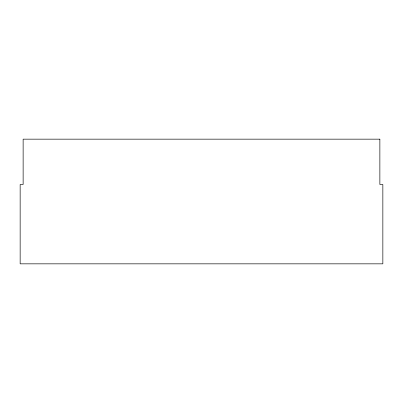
<?xml version="1.0" encoding="UTF-8"?>
<svg xmlns="http://www.w3.org/2000/svg" width="403" height="403" viewBox="0 0 403 403"><rect width="100%" height="100%" fill="white"/><g stroke="black" fill="none" stroke-linecap="round" stroke-linejoin="round"><path stroke-width="0.6" d="M379.868 139.161L23.132 139.161L23.132 184.498L20.15 184.498L20.15 263.839L382.85 263.839L382.85 184.498L379.868 184.498L379.868 139.161"/></g></svg>
